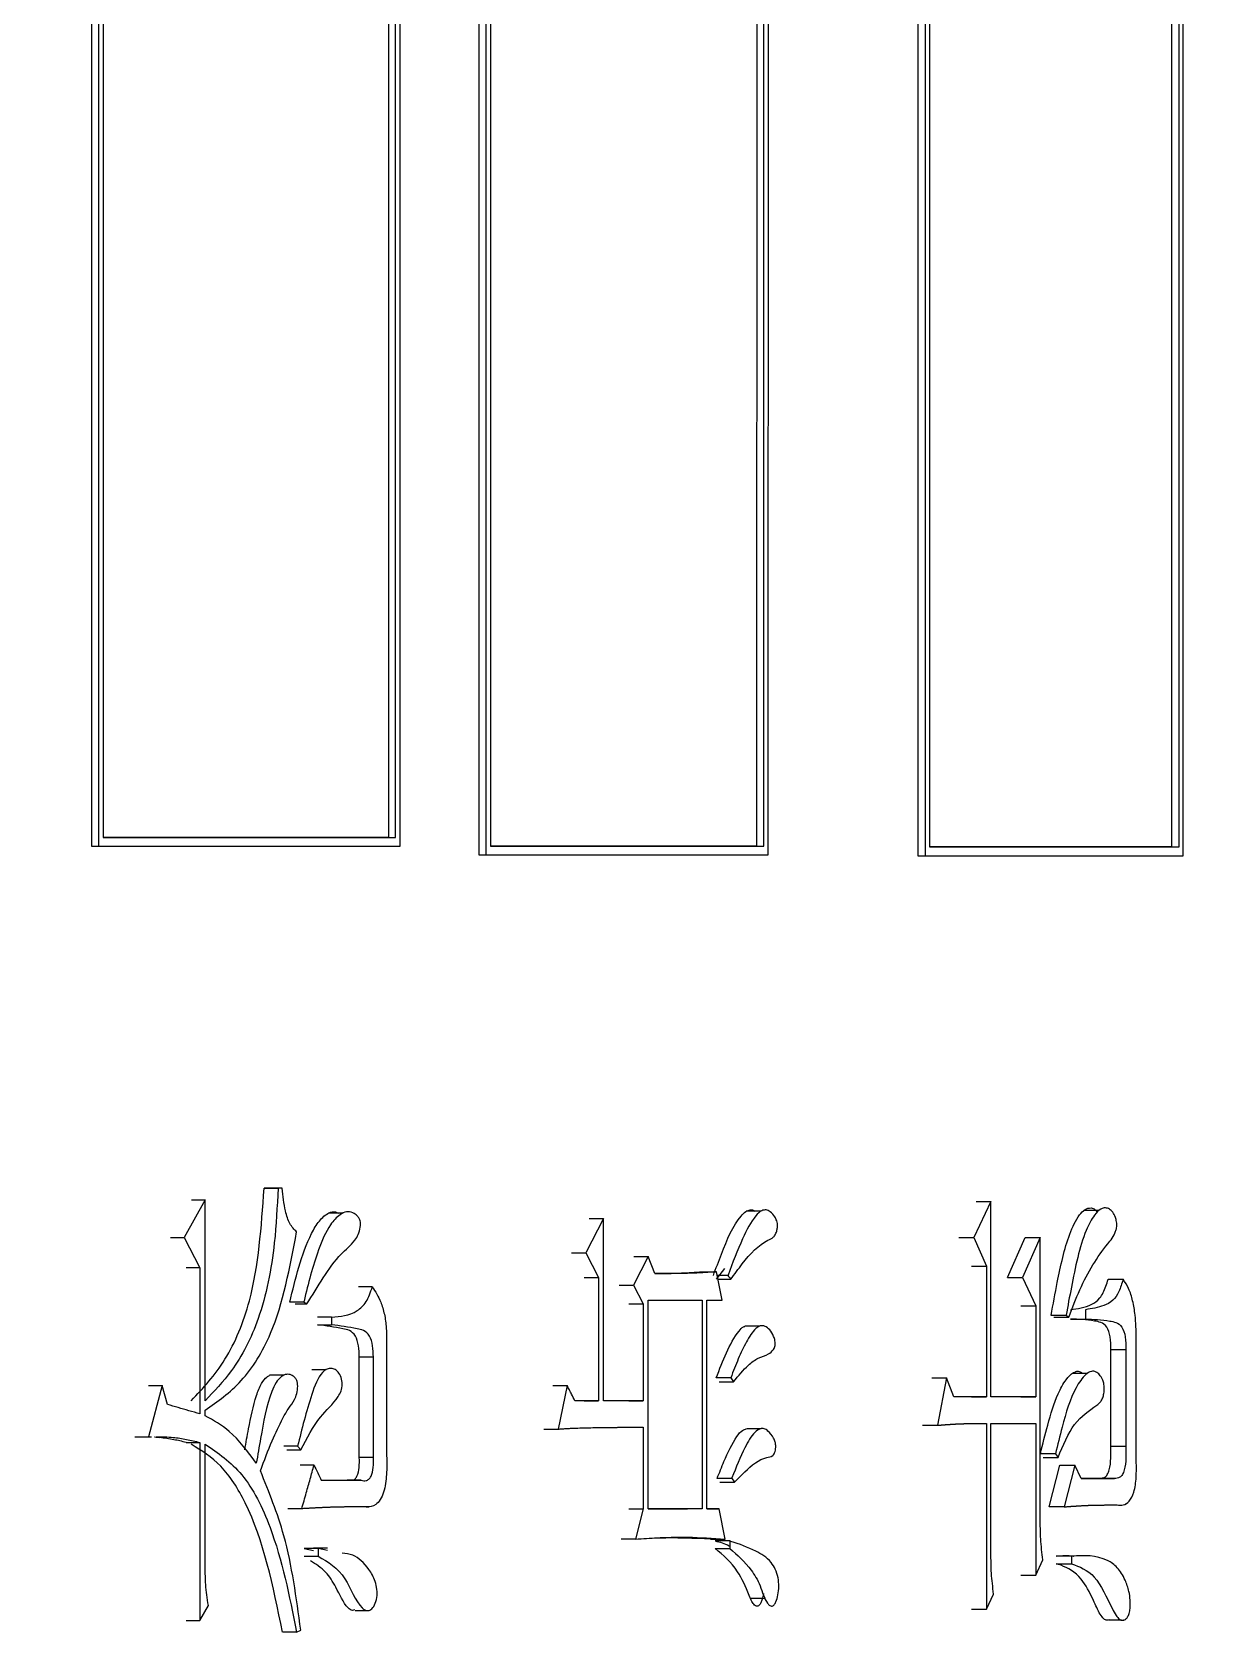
# Model space of a CAD drawing. Header units: millimetres. Extents: x 2251 to 4395, y 932 to 2449.
# Drawn here: x 3162.28 to 3169.08, y 1161.99 to 1171.12 of the extents above; entities that cross this region are included whole.
import ezdxf

# ---------------------------------------------------------------- set-up
doc = ezdxf.new("R2010")
doc.units = ezdxf.units.MM

msp = doc.modelspace()

# ---------------------------------------------------------------- linework, layer by layer
at = {"color": 7, "linetype": 'Continuous', "lineweight": 25}
for p, q in [((3168.8504, 1166.4208), (3168.8505, 1176.5465)), ((3168.7846, 1176.519), (3168.7845, 1166.4708)), ((3168.8278, 1166.4708), (3168.8279, 1176.5371)), ((3167.3364, 1175.9137), (3167.3364, 1166.4208)), ((3167.3787, 1175.9313), (3167.3786, 1166.4208)), ((3167.4028, 1175.9414), (3167.4027, 1166.4708)), ((3166.458, 1166.4755), (3166.4581, 1175.5465)), ((3166.4829, 1166.4255), (3166.483, 1175.5569)), ((3166.4164, 1175.5291), (3166.4163, 1166.4755)), ((3164.8972, 1174.9078), (3164.8972, 1166.4755)), ((3164.8307, 1174.8829), (3164.8306, 1166.4255)), ((3164.8709, 1174.898), (3164.8709, 1166.4255)), ((3164.3149, 1174.6905), (3164.3149, 1166.5255)), ((3164.3552, 1166.5255), (3164.3553, 1174.7056)), ((3164.3819, 1166.4755), (3164.382, 1174.7155)), ((3162.6872, 1174.0833), (3162.6872, 1166.5255)), ((3162.6203, 1174.0583), (3162.6203, 1166.4755)), ((3162.6592, 1174.0728), (3162.6592, 1166.4755)), ((3164.3149, 1166.5255), (3164.3552, 1166.5255)), ((3162.6203, 1166.4755), (3164.342, 1166.4755)), ((3162.6203, 1166.4755), (3162.6592, 1166.4755)), ((3164.342, 1166.4755), (3164.3819, 1166.4755)), ((3164.8306, 1166.4255), (3166.4414, 1166.4255)), ((3164.8306, 1166.4255), (3164.8709, 1166.4255)), ((3166.4163, 1166.4755), (3166.458, 1166.4755)), ((3166.4414, 1166.4255), (3166.4829, 1166.4255)), ((3167.3364, 1166.4208), (3168.8071, 1166.4208)), ((3167.3364, 1166.4208), (3167.3786, 1166.4208)), ((3168.7845, 1166.4708), (3168.8278, 1166.4708)), ((3168.8071, 1166.4208), (3168.8504, 1166.4208)), ((3163.6051, 1164.5233), (3163.6844, 1164.5233)), ((3163.708, 1164.5233), (3163.6286, 1164.5233)), ((3163.708, 1164.5233), (3163.6844, 1164.5233)), ((3163.2689, 1164.4584), (3163.1493, 1164.242)), ((3163.19, 1164.4584), (3163.2689, 1164.4584)), ((3163.2689, 1163.3117), (3163.2689, 1164.4584)), ((3167.7535, 1164.4476), (3167.6556, 1164.2421)), ((3167.7535, 1163.3334), (3167.7535, 1164.4476)), ((3164.0556, 1164.3825), (3163.9753, 1164.3825)), ((3165.5416, 1164.3502), (3165.441, 1164.1555)), ((3165.4597, 1164.3502), (3165.5416, 1164.3502)), ((3165.5416, 1163.3118), (3165.5416, 1164.3502)), ((3166.4407, 1164.3921), (3166.357, 1164.3921)), ((3168.3699, 1164.3966), (3168.2835, 1164.3966)), ((3163.0705, 1164.242), (3163.1493, 1164.242)), ((3163.1493, 1164.242), (3163.239, 1164.069)), ((3167.5707, 1164.2421), (3167.6556, 1164.2421)), ((3167.6556, 1164.2421), (3167.7278, 1164.0798)), ((3167.8476, 1164.0149), (3167.9494, 1164.2421)), ((3168.0349, 1164.2421), (3167.933, 1164.0149)), ((3167.9494, 1164.2421), (3168.0349, 1164.2421)), ((3168.0349, 1162.6195), (3168.0349, 1164.2421)), ((3165.3593, 1164.1555), (3165.441, 1164.1555)), ((3165.441, 1164.1555), (3165.5137, 1164.0149)), ((3165.7969, 1164.1339), (3165.7139, 1163.9716)), ((3165.7147, 1164.1339), (3165.7969, 1164.1339)), ((3165.8356, 1164.0365), (3165.7969, 1164.1339)), ((3163.239, 1164.069), (3163.1602, 1164.069)), ((3163.239, 1164.069), (3163.239, 1163.236)), ((3166.104, 1164.0473), (3166.1868, 1164.0473)), ((3166.2319, 1164.0668), (3166.1853, 1164.0042)), ((3166.2195, 1163.8851), (3166.1868, 1164.0473)), ((3167.6428, 1164.0798), (3167.7278, 1164.0798)), ((3167.7278, 1164.0798), (3167.7278, 1163.3334)), ((3164.2231, 1163.9608), (3164.1431, 1163.9608)), ((3165.4318, 1164.0149), (3165.5137, 1164.0149)), ((3165.5137, 1164.0149), (3165.5137, 1163.3118)), ((3165.6318, 1163.9716), (3165.7139, 1163.9716)), ((3165.7139, 1163.9716), (3165.7693, 1163.8635)), ((3166.2522, 1164.0257), (3166.1912, 1164.0257)), ((3166.1955, 1164.0042), (3166.2684, 1164.0042)), ((3167.8476, 1164.0149), (3167.933, 1164.0149)), ((3167.933, 1164.0149), (3168.0094, 1163.8527)), ((3168.4222, 1164.0041), (3168.5083, 1164.0041)), ((3163.8316, 1163.8743), (3163.7516, 1163.8743)), ((3163.782, 1163.8635), (3163.8492, 1163.8635)), ((3165.6871, 1163.8635), (3165.7693, 1163.8635)), ((3165.7693, 1163.8635), (3165.7693, 1163.3118)), ((3165.7969, 1163.8851), (3166.1049, 1163.8851)), ((3166.1322, 1163.8851), (3166.2195, 1163.8851)), ((3163.99, 1163.7877), (3163.9102, 1163.7877)), ((3163.99, 1163.7877), (3163.99, 1163.7444)), ((3167.924, 1163.8527), (3168.0094, 1163.8527)), ((3168.0094, 1163.8527), (3168.0094, 1163.3334)), ((3168.1115, 1163.7877), (3168.1972, 1163.7877)), ((3168.2071, 1163.777), (3168.2929, 1163.777)), ((3168.2929, 1163.831), (3168.2929, 1163.777)), ((3163.9102, 1163.7444), (3163.99, 1163.7444)), ((3166.433, 1163.7369), (3166.3493, 1163.7369)), ((3164.3044, 1163.6471), (3164.3044, 1162.998)), ((3168.4372, 1163.6039), (3168.5233, 1163.6039)), ((3168.4372, 1163.0522), (3168.4372, 1163.6039)), ((3168.5233, 1163.6039), (3168.5232, 1163.0522)), ((3168.583, 1162.9657), (3168.583, 1163.6688)), ((3164.229, 1163.5605), (3164.1485, 1163.5605)), ((3164.1485, 1162.9872), (3164.1485, 1163.5605)), ((3164.229, 1162.9872), (3164.229, 1163.5605)), ((3163.7165, 1163.4569), (3163.6366, 1163.4569)), ((3163.9583, 1163.4881), (3163.8781, 1163.4881)), ((3166.2016, 1163.42), (3166.2848, 1163.42)), ((3167.4155, 1163.4416), (3167.5002, 1163.4416)), ((3167.5002, 1163.4416), (3167.4481, 1163.1712)), ((3167.5417, 1163.3334), (3167.5002, 1163.4416)), ((3168.3047, 1163.4674), (3168.2184, 1163.4674)), ((3162.9447, 1163.3983), (3163.0232, 1163.3983)), ((3163.0232, 1163.3983), (3162.945, 1163.1062)), ((3163.0533, 1163.2901), (3163.0232, 1163.3983)), ((3165.253, 1163.3983), (3165.3346, 1163.3983)), ((3165.3346, 1163.3983), (3165.284, 1163.1495)), ((3165.5137, 1163.3118), (3165.3794, 1163.3118)), ((3165.4318, 1163.3118), (3165.5137, 1163.3118)), ((3165.7693, 1163.3118), (3165.5416, 1163.3118)), ((3165.6871, 1163.3118), (3165.7693, 1163.3118)), ((3167.7278, 1163.3334), (3167.5417, 1163.3334)), ((3167.6428, 1163.3334), (3167.7278, 1163.3334)), ((3168.0094, 1163.3334), (3167.7535, 1163.3334)), ((3167.924, 1163.3334), (3168.0094, 1163.3334)), ((3163.2689, 1163.2252), (3163.2689, 1163.2577)), ((3165.2025, 1163.1495), (3165.284, 1163.1495)), ((3165.7693, 1163.1603), (3165.7693, 1162.6952)), ((3166.4411, 1163.152), (3166.3574, 1163.152)), ((3167.3635, 1163.1712), (3167.4481, 1163.1712)), ((3167.7278, 1163.182), (3167.7278, 1162.1219)), ((3167.7535, 1163.182), (3168.0094, 1163.182)), ((3167.7535, 1162.4248), (3167.7535, 1163.182)), ((3168.0094, 1163.182), (3168.0094, 1162.3166)), ((3162.8665, 1163.1062), (3162.945, 1163.1062)), ((3162.945, 1163.1062), (3162.9626, 1163.1058)), ((3163.1602, 1163.0738), (3163.239, 1163.0738)), ((3163.239, 1163.0738), (3163.239, 1162.0569)), ((3163.2689, 1162.3598), (3163.2689, 1163.0629)), ((3163.7964, 1163.0521), (3163.7169, 1163.0521)), ((3163.7964, 1163.0521), (3163.814, 1163.0305)), ((3168.4372, 1163.0522), (3168.5232, 1163.0522)), ((3163.8904, 1162.944), (3163.8107, 1162.944)), ((3164.229, 1162.9872), (3164.1485, 1162.9872)), ((3168.0509, 1162.9872), (3168.1364, 1162.9872)), ((3168.0862, 1162.706), (3168.1467, 1162.944)), ((3168.1212, 1163.0089), (3168.1364, 1162.9872)), ((3168.1467, 1162.944), (3168.2324, 1162.944)), ((3168.2324, 1162.944), (3168.1718, 1162.706)), ((3168.2677, 1162.8683), (3168.2324, 1162.944)), ((3163.9314, 1162.8574), (3164.1592, 1162.8574)), ((3163.9314, 1162.8574), (3164.0788, 1162.8574)), ((3164.1592, 1162.8574), (3164.0792, 1162.8574)), ((3166.2739, 1162.8683), (3166.191, 1162.8683)), ((3168.4584, 1162.8683), (3168.2677, 1162.8683)), ((3168.2677, 1162.8683), (3168.3724, 1162.8683)), ((3168.3724, 1162.8683), (3168.4584, 1162.8683)), ((3166.207, 1162.8466), (3166.2902, 1162.8466)), ((3163.8199, 1162.6952), (3163.7404, 1162.6952)), ((3164.1885, 1162.706), (3164.2053, 1162.706)), ((3165.6871, 1162.6952), (3165.7693, 1162.6952)), ((3165.7693, 1162.6952), (3165.725, 1162.5221)), ((3166.1049, 1162.6952), (3165.7969, 1162.6952)), ((3165.7969, 1162.6952), (3166.0219, 1162.6952)), ((3166.1049, 1162.6952), (3166.0222, 1162.6952)), ((3166.2031, 1162.6952), (3166.1322, 1162.6952)), ((3166.1322, 1162.6952), (3166.2031, 1162.6952)), ((3166.2358, 1162.5221), (3166.2031, 1162.6952)), ((3168.1718, 1162.706), (3168.0862, 1162.706)), ((3168.5188, 1162.7238), (3168.5247, 1162.7238)), ((3165.725, 1162.5221), (3165.6428, 1162.5221)), ((3166.1527, 1162.5221), (3166.0841, 1162.5252)), ((3166.1529, 1162.5221), (3166.2358, 1162.5221)), ((3166.263, 1162.5113), (3166.1801, 1162.5113)), ((3166.263, 1162.5113), (3166.263, 1162.4681)), ((3163.8337, 1162.468), (3163.8862, 1162.4577)), ((3163.9138, 1162.468), (3163.8342, 1162.468)), ((3163.8342, 1162.4246), (3163.9138, 1162.4246)), ((3163.9673, 1162.4695), (3163.8876, 1162.4695)), ((3163.9664, 1162.4577), (3163.9138, 1162.468)), ((3163.9138, 1162.468), (3163.9138, 1162.4246)), ((3166.1799, 1162.4682), (3166.263, 1162.4682)), ((3168.0094, 1162.3166), (3168.0501, 1162.4031)), ((3168.2123, 1162.4248), (3168.1266, 1162.4248)), ((3168.2123, 1162.4248), (3168.2123, 1162.3814)), ((3168.1266, 1162.3814), (3168.2123, 1162.3814)), ((3163.239, 1162.0569), (3163.2868, 1162.1435)), ((3166.3802, 1162.1842), (3166.4639, 1162.1843)), ((3167.7278, 1162.1219), (3167.7689, 1162.2084)), ((3163.1602, 1162.0569), (3163.239, 1162.0569)), ((3164.1239, 1162.1153), (3164.1889, 1162.1153)), ((3164.1901, 1162.1153), (3164.2039, 1162.1153)), ((3168.4286, 1162.0611), (3168.4977, 1162.0611)), ((3168.5106, 1162.0611), (3168.5152, 1162.0611)), ((3163.7905, 1161.992), (3163.711, 1161.992)), ((3163.7905, 1161.992), (3163.814, 1162.0028))]:
    msp.add_line(p, q, dxfattribs=at)
at = {"color": 7, "linetype": 'Continuous', "lineweight": 25, "flags": 128}
for points in [[(3167.6685, 1164.4476), (3167.6899, 1164.4476), (3167.7217, 1164.4476), (3167.7535, 1164.4476)], [(3166.2522, 1164.0257), (3166.2563, 1164.0202), (3166.2624, 1164.0122), (3166.2685, 1164.0041)], [(3165.7969, 1162.6952), (3165.7969, 1163.2901), (3165.7969, 1163.8851)], [(3166.1049, 1163.8851), (3166.1049, 1163.2901), (3166.1049, 1162.6952)], [(3166.1322, 1162.6952), (3166.1322, 1163.2901), (3166.1322, 1163.8851)], [(3168.182, 1163.7986), (3168.1546, 1163.7986), (3168.1255, 1163.7986), (3168.0963, 1163.7986)], [(3168.182, 1163.7986), (3168.1895, 1163.7932), (3168.1971, 1163.7877)], [(3166.2685, 1163.4416), (3166.2382, 1163.4416), (3166.2117, 1163.4416), (3166.1856, 1163.4416)], [(3166.2685, 1163.4416), (3166.2766, 1163.4308), (3166.2848, 1163.42)], [(3163.7345, 1163.0305), (3163.7632, 1163.0305), (3163.7886, 1163.0305), (3163.814, 1163.0305)], [(3168.1212, 1163.0089), (3168.089, 1163.0089), (3168.0623, 1163.0089), (3168.0356, 1163.0089)], [(3166.2739, 1162.8683), (3166.2821, 1162.8574), (3166.2902, 1162.8466)], [(3167.924, 1162.3166), (3167.9454, 1162.3166), (3167.9667, 1162.3166), (3167.9881, 1162.3166), (3168.0094, 1162.3166)], [(3167.6428, 1162.1219), (3167.664, 1162.1219), (3167.6853, 1162.1219), (3167.7065, 1162.1219), (3167.7278, 1162.1219)]]:
    msp.add_lwpolyline(points, dxfattribs=at)
at = {"color": 7, "linetype": 'Continuous', "lineweight": 25}
for points, knots in [([(3102.1538, 1163.0969), (3104.7142, 1163.1218), (3108.2946, 1163.1566), (3113.5638, 1163.4353), (3118.0283, 1163.7706), (3123.3443, 1164.3363), (3128.9133, 1165.1096), (3134.7268, 1166.1196), (3140.698, 1167.3757), (3146.774, 1168.8863), (3152.912, 1170.657), (3159.0772, 1172.6912), (3165.2407, 1174.9907), (3171.3776, 1177.5559), (3177.4657, 1180.3863), (3183.4852, 1183.4801), (3189.418, 1186.8347), (3195.2471, 1190.4469), (3200.9569, 1194.3124), (3206.5324, 1198.4266), (3211.9597, 1202.7838), (3217.2254, 1207.378), (3222.3167, 1212.2025), (3227.2216, 1217.2502), (3231.9284, 1222.5131), (3236.4262, 1227.9831), (3240.7045, 1233.6513), (3244.7532, 1239.5086), (3248.5628, 1245.5452), (3252.1245, 1251.751), (3255.4297, 1258.1157), (3258.4706, 1264.6282), (3261.2396, 1271.2775), (3263.7301, 1278.0518), (3265.9355, 1284.9395), (3267.8501, 1291.9283), (3269.4687, 1299.0059), (3270.7865, 1306.1596), (3271.7994, 1313.3766), (3272.5038, 1320.6438), (3272.8967, 1327.948), (3272.9756, 1335.2758), (3272.7386, 1342.6139), (3272.1844, 1349.9486), (3271.3123, 1357.2663), (3270.1219, 1364.5533), (3268.6138, 1371.7959), (3266.7888, 1378.9805), (3264.6484, 1386.0933), (3262.1945, 1393.1208), (3259.4297, 1400.0495), (3256.357, 1406.8658), (3252.9798, 1413.5564), (3249.3022, 1420.1083), (3245.3286, 1426.5083), (3241.0636, 1432.7436), (3236.5124, 1438.8017), (3231.6805, 1444.67), (3226.5734, 1450.3364), (3221.1968, 1455.789), (3215.75, 1460.8366), (3210.2767, 1465.4888), (3204.8184, 1469.7583), (3199.1935, 1473.8006), (3193.4121, 1477.609), (3187.4846, 1481.1772), (3181.4222, 1484.4992), (3175.2364, 1487.5694), (3168.9397, 1490.3829), (3162.546, 1492.9349), (3156.0709, 1495.221), (3149.5332, 1497.2372), (3142.9583, 1498.9797), (3136.3854, 1500.4446), (3129.8916, 1501.6261), (3123.6021, 1502.5232), (3118.0784, 1503.1066), (3113.1956, 1503.4742), (3108.3715, 1503.714), (3102.3971, 1503.8311), (3096.8803, 1503.7207), (3091.6111, 1503.449), (3087.1467, 1503.1116), (3081.8306, 1502.5466), (3076.2616, 1501.7731), (3070.4481, 1500.7631), (3064.4769, 1499.507), (3058.4009, 1497.9964), (3052.2629, 1496.2257), (3046.0977, 1494.1915), (3039.9342, 1491.892), (3033.7973, 1489.3268), (3027.7092, 1486.4964), (3021.6897, 1483.4027), (3015.7569, 1480.048), (3009.9278, 1476.4358), (3004.218, 1472.5703), (2998.6425, 1468.4562), (2993.2152, 1464.099), (2987.9495, 1459.5047), (2982.8582, 1454.6802), (2977.9533, 1449.6326), (2973.2465, 1444.3696), (2968.7487, 1438.8996), (2964.4704, 1433.2314), (2960.4217, 1427.3742), (2956.6121, 1421.3375), (2953.0503, 1415.1317), (2949.7456, 1408.7669), (2946.7029, 1402.255), (2943.9409, 1395.6035), (2941.6038, 1389.3214), (2940.3253, 1385.2163), (2939.7621, 1383.4079)], [0, 0, 0, 0, 0.010207, 0.014274, 0.021037, 0.028056, 0.035587, 0.043451, 0.051578, 0.059911, 0.06841, 0.077044, 0.085791, 0.094634, 0.103558, 0.112554, 0.121612, 0.130726, 0.13989, 0.149098, 0.158347, 0.167633, 0.176954, 0.186306, 0.195688, 0.205098, 0.214535, 0.223996, 0.233481, 0.242989, 0.252518, 0.262068, 0.271639, 0.281229, 0.290838, 0.300466, 0.310113, 0.319778, 0.329461, 0.339162, 0.348881, 0.358618, 0.368373, 0.378146, 0.387938, 0.397748, 0.407578, 0.417427, 0.427296, 0.437185, 0.447097, 0.457031, 0.466988, 0.47697, 0.486979, 0.497016, 0.507082, 0.517181, 0.527315, 0.537488, 0.547704, 0.556915, 0.566123, 0.575327, 0.584526, 0.593719, 0.602905, 0.612082, 0.621247, 0.630396, 0.639524, 0.64862, 0.657668, 0.666638, 0.675463, 0.683979, 0.691963, 0.697606, 0.703501, 0.71122, 0.721427, 0.725494, 0.732257, 0.739276, 0.746807, 0.754671, 0.762798, 0.771131, 0.77963, 0.788264, 0.797011, 0.805853, 0.814778, 0.823774, 0.832832, 0.841946, 0.85111, 0.860318, 0.869567, 0.878853, 0.888174, 0.897526, 0.906908, 0.916318, 0.925755, 0.935216, 0.944701, 0.954208, 0.963738, 0.973288, 0.982858, 0.992449, 1, 1, 1, 1]), ([(3162.6872, 1166.5255), (3162.8628, 1166.5255), (3163.2141, 1166.5255), (3163.7711, 1166.5255), (3164.1477, 1166.5255), (3164.3552, 1166.5255)], [0, 0, 0, 0, 0.309921, 0.619841, 1, 1, 1, 1]), ([(3164.3149, 1166.5255), (3164.1787, 1166.5255), (3163.9063, 1166.5255), (3163.3671, 1166.5255), (3162.9565, 1166.5255), (3162.6872, 1166.5255)], [0, 0, 0, 0, 0.256004, 0.512008, 1, 1, 1, 1]), ([(3162.6592, 1166.4755), (3162.835, 1166.4755), (3163.1865, 1166.4755), (3163.7622, 1166.4755), (3164.1566, 1166.4755), (3164.3819, 1166.4755)], [0, 0, 0, 0, 0.300081, 0.600162, 1, 1, 1, 1]), ([(3164.8709, 1166.4255), (3165.0357, 1166.4255), (3165.3653, 1166.4255), (3165.9042, 1166.4255), (3166.2725, 1166.4255), (3166.4829, 1166.4255)], [0, 0, 0, 0, 0.300081, 0.600162, 1, 1, 1, 1]), ([(3164.8972, 1166.4755), (3165.0618, 1166.4755), (3165.3912, 1166.4755), (3165.9125, 1166.4755), (3166.2643, 1166.4755), (3166.458, 1166.4755)], [0, 0, 0, 0, 0.309921, 0.619841, 1, 1, 1, 1]), ([(3166.4163, 1166.4755), (3166.2891, 1166.4755), (3166.0348, 1166.4755), (3165.5319, 1166.4755), (3165.1483, 1166.4755), (3164.8972, 1166.4755)], [0, 0, 0, 0, 0.256655, 0.51331, 1, 1, 1, 1]), ([(3167.3786, 1166.4208), (3167.5295, 1166.4208), (3167.8314, 1166.4208), (3168.3236, 1166.4208), (3168.6589, 1166.4208), (3168.8504, 1166.4208)], [0, 0, 0, 0, 0.300081, 0.600162, 1, 1, 1, 1]), ([(3167.4027, 1166.4708), (3167.5535, 1166.4708), (3167.855, 1166.4708), (3168.3311, 1166.4708), (3168.6513, 1166.4708), (3168.8278, 1166.4708)], [0, 0, 0, 0, 0.309921, 0.619841, 1, 1, 1, 1]), ([(3168.7845, 1166.4708), (3168.6687, 1166.4708), (3168.4372, 1166.4708), (3167.9802, 1166.4708), (3167.6308, 1166.4708), (3167.4027, 1166.4708)], [0, 0, 0, 0, 0.257589, 0.515179, 1, 1, 1, 1]), ([(3163.1896, 1163.3117), (3163.2572, 1163.3838), (3163.3941, 1163.53), (3163.5651, 1163.9455), (3163.5895, 1164.3026), (3163.6046, 1164.5233)], [0, 0, 0, 0, 0.27091, 0.549398, 1, 1, 1, 1]), ([(3163.6844, 1164.5233), (3163.6795, 1164.4191), (3163.6672, 1164.1628), (3163.5926, 1163.7867), (3163.4389, 1163.4887), (3163.3204, 1163.3654), (3163.2689, 1163.3117)], [0, 0, 0, 0, 0.214752, 0.527903, 0.794745, 1, 1, 1, 1]), ([(3163.6282, 1164.5233), (3163.6238, 1164.5233), (3163.6159, 1164.5233), (3163.6081, 1164.5233), (3163.6046, 1164.5233)], [0, 0, 0, 0, 0.56, 1, 1, 1, 1]), ([(3163.7905, 1164.2745), (3163.7767, 1164.2887), (3163.7486, 1164.3176), (3163.7209, 1164.4089), (3163.7129, 1164.4797), (3163.708, 1164.5233)], [0, 0, 0, 0, 0.268422, 0.549119, 1, 1, 1, 1]), ([(3168.0963, 1163.7986), (3168.1081, 1163.8612), (3168.1379, 1164.0199), (3168.1828, 1164.2256), (3168.2452, 1164.3594), (3168.2898, 1164.4053), (3168.3212, 1164.4142), (3168.3457, 1164.4071), (3168.3558, 1164.3931), (3168.3591, 1164.3884)], [0, 0, 0, 0, 0.230113, 0.582915, 0.761626, 0.839199, 0.91746, 0.972398, 1, 1, 1, 1]), ([(3168.1971, 1163.7877), (3168.2179, 1163.8413), (3168.2806, 1164.0034), (3168.3754, 1164.1567), (3168.4574, 1164.251), (3168.4707, 1164.2959), (3168.4722, 1164.315), (3168.4702, 1164.3362), (3168.463, 1164.3622), (3168.4491, 1164.3885), (3168.4293, 1164.4074), (3168.4058, 1164.4137), (3168.3761, 1164.4053), (3168.3362, 1164.3657), (3168.2664, 1164.2287), (3168.2236, 1164.0188), (3168.1919, 1163.8524), (3168.182, 1163.7988), (3168.182, 1163.7986)], [0, 0, 0, 0, 0.116248, 0.351545, 0.417546, 0.429975, 0.440278, 0.450547, 0.466965, 0.490882, 0.515264, 0.540739, 0.570383, 0.616277, 0.689853, 0.900941, 0.999644, 1, 1, 1, 1]), ([(3163.7516, 1163.8743), (3163.7679, 1163.9411), (3163.8013, 1164.0784), (3163.857, 1164.2373), (3163.9185, 1164.3409), (3163.9662, 1164.3827), (3164.0051, 1164.3933), (3164.022, 1164.385), (3164.0271, 1164.3825)], [0, 0, 0, 0, 0.29332, 0.6021435, 0.7409074, 0.8806455, 0.9637128, 1, 1, 1, 1]), ([(3163.8492, 1163.8635), (3163.8802, 1163.9136), (3163.9423, 1164.014), (3164.0306, 1164.1452), (3164.1078, 1164.2014), (3164.1436, 1164.2587), (3164.1536, 1164.2931), (3164.1555, 1164.3203), (3164.1535, 1164.3374), (3164.1473, 1164.3536), (3164.1337, 1164.3712), (3164.1088, 1164.3869), (3164.0745, 1164.3928), (3164.0293, 1164.3704), (3163.9696, 1164.3041), (3163.8962, 1164.1359), (3163.8564, 1163.978), (3163.8321, 1163.8763), (3163.8316, 1163.8743)], [0, 0, 0, 0, 0.14, 0.280266, 0.380171, 0.409931, 0.439811, 0.452036, 0.462473, 0.472931, 0.488626, 0.51752, 0.558625, 0.598671, 0.668428, 0.787489, 0.99583, 1, 1, 1, 1]), ([(3166.169, 1164.0257), (3166.1842, 1164.0665), (3166.2298, 1164.1894), (3166.2876, 1164.3265), (3166.3527, 1164.3921), (3166.3796, 1164.4025), (3166.3981, 1164.4002), (3166.4057, 1164.3922), (3166.4058, 1164.3921)], [0, 0, 0, 0, 0.248256, 0.747976, 0.841052, 0.91959, 0.998812, 1, 1, 1, 1]), ([(3166.2685, 1164.0042), (3166.2902, 1164.0339), (3166.3556, 1164.1236), (3166.4372, 1164.2121), (3166.5078, 1164.2375), (3166.5248, 1164.2611), (3166.5325, 1164.2821), (3166.5357, 1164.3033), (3166.5351, 1164.3221), (3166.5301, 1164.3418), (3166.5171, 1164.367), (3166.4965, 1164.3892), (3166.4706, 1164.403), (3166.4413, 1164.3964), (3166.3911, 1164.3497), (3166.3262, 1164.2204), (3166.2786, 1164.0988), (3166.2524, 1164.0265), (3166.2522, 1164.0257)], [0, 0, 0, 0, 0.113222, 0.341327, 0.387566, 0.408095, 0.428648, 0.444625, 0.457844, 0.471063, 0.493511, 0.536211, 0.570053, 0.604097, 0.65629, 0.801568, 0.997978, 1, 1, 1, 1]), ([(3163.2689, 1163.2577), (3163.3397, 1163.3069), (3163.4833, 1163.4067), (3163.6907, 1163.7425), (3163.7523, 1164.0711), (3163.7905, 1164.2745)], [0, 0, 0, 0, 0.270771, 0.548729, 1, 1, 1, 1]), ([(3165.8355, 1164.0368), (3165.8466, 1164.0368), (3165.8971, 1164.0369), (3165.9866, 1164.0398), (3166.0647, 1164.0448), (3166.1038, 1164.0473)], [0, 0, 0, 0, 0.123403, 0.561636, 1, 1, 1, 1]), ([(3166.1868, 1164.0473), (3166.1773, 1164.0467), (3166.1629, 1164.0457), (3166.1474, 1164.0446), (3166.139, 1164.0441), (3166.1343, 1164.0437), (3166.1283, 1164.0434), (3166.1235, 1164.0431), (3166.1175, 1164.0427), (3166.1127, 1164.0424), (3166.1068, 1164.042), (3166.102, 1164.0417), (3166.096, 1164.0414), (3166.0912, 1164.0411), (3166.0852, 1164.0408), (3166.0792, 1164.0405), (3166.0732, 1164.0402), (3166.0672, 1164.0399), (3166.0612, 1164.0396), (3166.0541, 1164.0393), (3166.0469, 1164.039), (3166.0409, 1164.0388), (3166.0349, 1164.0386), (3166.0265, 1164.0383), (3166.0169, 1164.038), (3166.0084, 1164.0378), (3166.0024, 1164.0377), (3165.9976, 1164.0376), (3165.9916, 1164.0374), (3165.9868, 1164.0373), (3165.9808, 1164.0372), (3165.976, 1164.0372), (3165.97, 1164.0371), (3165.964, 1164.037), (3165.958, 1164.0369), (3165.9519, 1164.0368), (3165.9471, 1164.0368), (3165.9411, 1164.0367), (3165.9363, 1164.0367), (3165.9303, 1164.0367), (3165.9255, 1164.0366), (3165.9194, 1164.0366), (3165.9146, 1164.0366), (3165.9086, 1164.0365), (3165.9038, 1164.0365), (3165.8977, 1164.0365), (3165.8929, 1164.0365), (3165.8869, 1164.0365), (3165.8821, 1164.0365), (3165.876, 1164.0365), (3165.8712, 1164.0365), (3165.8652, 1164.0365), (3165.8603, 1164.0365), (3165.8543, 1164.0365), (3165.8495, 1164.0365), (3165.8428, 1164.0365), (3165.8386, 1164.0365), (3165.8356, 1164.0365)], [0, 0, 0, 0, 0.082056, 0.123084, 0.133341, 0.153855, 0.164112, 0.184626, 0.194883, 0.215397, 0.225654, 0.246168, 0.256425, 0.276939, 0.287196, 0.30771, 0.328224, 0.338481, 0.358995, 0.379509, 0.400023, 0.420537, 0.430794, 0.451308, 0.492336, 0.51285, 0.523107, 0.543621, 0.553878, 0.574392, 0.584649, 0.605163, 0.61542, 0.635934, 0.656448, 0.666705, 0.687219, 0.697476, 0.71799, 0.728247, 0.748761, 0.759018, 0.779532, 0.789789, 0.810303, 0.82056, 0.841074, 0.851331, 0.871845, 0.882102, 0.902616, 0.912873, 0.933387, 0.943644, 0.964158, 0.974415, 1, 1, 1, 1]), ([(3163.99, 1163.7877), (3164.04, 1163.7917), (3164.1099, 1163.7972), (3164.1918, 1163.8712), (3164.2125, 1163.9305), (3164.2231, 1163.9608)], [0, 0, 0, 0, 0.550462, 0.77054, 1, 1, 1, 1]), ([(3164.2231, 1163.9608), (3164.2403, 1163.9337), (3164.2687, 1163.8885), (3164.293, 1163.8049), (3164.3045, 1163.7273), (3164.3044, 1163.6739), (3164.3044, 1163.6471)], [0, 0, 0, 0, 0.330967, 0.5510788, 0.7748601, 1, 1, 1, 1]), ([(3168.2071, 1163.831), (3168.2482, 1163.8363), (3168.3056, 1163.8437), (3168.377, 1163.8909), (3168.4059, 1163.9506), (3168.4183, 1163.9912), (3168.4222, 1164.0041)], [0, 0, 0, 0, 0.501394, 0.702631, 0.905702, 1, 1, 1, 1]), ([(3168.5083, 1164.0041), (3168.5006, 1163.9799), (3168.4855, 1163.9321), (3168.4475, 1163.8757), (3168.3985, 1163.854), (3168.3461, 1163.8386), (3168.3106, 1163.8336), (3168.2929, 1163.831)], [0, 0, 0, 0, 0.1777081, 0.35, 0.5672223, 0.7837017, 1, 1, 1, 1]), ([(3168.583, 1163.6688), (3168.5819, 1163.7132), (3168.5802, 1163.786), (3168.5638, 1163.8816), (3168.5414, 1163.9537), (3168.5192, 1163.9875), (3168.5083, 1164.0041)], [0, 0, 0, 0, 0.347259, 0.569852, 0.787887, 1, 1, 1, 1]), ([(3163.8316, 1163.8743), (3163.8331, 1163.8733), (3163.8368, 1163.8711), (3163.8427, 1163.8675), (3163.847, 1163.8648), (3163.8492, 1163.8635)], [0, 0, 0, 0, 0.255027, 0.627514, 1, 1, 1, 1]), ([(3168.4372, 1163.6039), (3168.4374, 1163.6281), (3168.4379, 1163.6755), (3168.4165, 1163.7397), (3168.3807, 1163.759), (3168.3118, 1163.7741), (3168.2534, 1163.7757), (3168.2071, 1163.777)], [0, 0, 0, 0, 0.130352, 0.254709, 0.382976, 0.510106, 1, 1, 1, 1]), ([(3168.2929, 1163.777), (3168.3393, 1163.7757), (3168.3977, 1163.7741), (3168.4667, 1163.759), (3168.5025, 1163.7397), (3168.524, 1163.6755), (3168.5235, 1163.6281), (3168.5233, 1163.6039)], [0, 0, 0, 0, 0.490042, 0.617207, 0.745492, 0.869777, 1, 1, 1, 1]), ([(3164.1485, 1163.5605), (3164.1478, 1163.5823), (3164.1465, 1163.6251), (3164.1287, 1163.6864), (3164.0926, 1163.7146), (3164.0196, 1163.7306), (3163.9584, 1163.7383), (3163.9098, 1163.7444)], [0, 0, 0, 0, 0.130153, 0.256408, 0.38449, 0.511557, 1, 1, 1, 1]), ([(3164.229, 1163.5605), (3164.2283, 1163.5823), (3164.227, 1163.6251), (3164.2092, 1163.6864), (3164.173, 1163.7146), (3164.0999, 1163.7306), (3164.0386, 1163.7383), (3163.99, 1163.7444)], [0, 0, 0, 0, 0.13003, 0.256202, 0.384291, 0.511395, 1, 1, 1, 1]), ([(3166.1853, 1163.4416), (3166.2041, 1163.4906), (3166.2418, 1163.5889), (3166.295, 1163.6855), (3166.3343, 1163.7316), (3166.3465, 1163.7346), (3166.3492, 1163.7352)], [0, 0, 0, 0, 0.419977, 0.842492, 0.96479, 1, 1, 1, 1]), ([(3166.2848, 1163.42), (3166.3121, 1163.4535), (3166.3562, 1163.5076), (3166.4249, 1163.5583), (3166.4749, 1163.5711), (3166.507, 1163.5939), (3166.5185, 1163.6136), (3166.5223, 1163.6259), (3166.5232, 1163.6394), (3166.5205, 1163.658), (3166.5108, 1163.6863), (3166.4921, 1163.7181), (3166.4646, 1163.7384), (3166.4363, 1163.742), (3166.3979, 1163.7141), (3166.3561, 1163.6479), (3166.3101, 1163.5504), (3166.2825, 1163.4789), (3166.2686, 1163.4419), (3166.2685, 1163.4416)], [0, 0, 0, 0, 0.157954, 0.255242, 0.35249, 0.401724, 0.417192, 0.427834, 0.438557, 0.45242, 0.478029, 0.52635, 0.573066, 0.619079, 0.658607, 0.768684, 0.881292, 0.999134, 1, 1, 1, 1]), ([(3163.814, 1163.0305), (3163.8492, 1163.0981), (3163.9116, 1163.2179), (3164.0051, 1163.296), (3164.0454, 1163.3649), (3164.0545, 1163.4059), (3164.0453, 1163.4467), (3164.0283, 1163.4769), (3164.006, 1163.4941), (3163.9825, 1163.4969), (3163.9593, 1163.4908), (3163.915, 1163.4563), (3163.8571, 1163.2985), (3163.8206, 1163.1505), (3163.7964, 1163.0521)], [0, 0, 0, 0, 0.207965, 0.368358, 0.401514, 0.432917, 0.464664, 0.497814, 0.528601, 0.558738, 0.58913, 0.619745, 0.747266, 1, 1, 1, 1]), ([(3163.4946, 1163.0319), (3163.5016, 1163.0715), (3163.5203, 1163.1766), (3163.5473, 1163.3078), (3163.5856, 1163.4071), (3163.6138, 1163.4446), (3163.6313, 1163.4526), (3163.6365, 1163.455)], [0, 0, 0, 0, 0.246919, 0.654828, 0.820581, 0.946757, 1, 1, 1, 1]), ([(3163.5839, 1162.9115), (3163.6056, 1162.9695), (3163.6446, 1163.0738), (3163.7005, 1163.1918), (3163.7437, 1163.2691), (3163.7756, 1163.3079), (3163.7925, 1163.3522), (3163.7976, 1163.3864), (3163.7958, 1163.4134), (3163.7899, 1163.4316), (3163.778, 1163.448), (3163.7585, 1163.4608), (3163.7323, 1163.465), (3163.7012, 1163.4505), (3163.6714, 1163.4167), (3163.621, 1163.3044), (3163.5931, 1163.1405), (3163.5686, 1163.0019), (3163.5602, 1162.9547)], [0, 0, 0, 0, 0.1508023, 0.2709956, 0.3310658, 0.3838686, 0.4145429, 0.4453603, 0.4595077, 0.473787, 0.4897829, 0.5152396, 0.5501128, 0.5845227, 0.6315599, 0.6798073, 0.8910095, 1, 1, 1, 1]), ([(3168.0356, 1163.0089), (3168.0491, 1163.0638), (3168.0782, 1163.1827), (3168.1239, 1163.3314), (3168.1773, 1163.4297), (3168.2175, 1163.4707), (3168.2509, 1163.4836), (3168.2678, 1163.4743), (3168.2762, 1163.4695)], [0, 0, 0, 0, 0.257863, 0.558231, 0.726196, 0.856576, 0.928062, 1, 1, 1, 1]), ([(3168.1364, 1162.9872), (3168.1655, 1163.0569), (3168.2243, 1163.1978), (3168.322, 1163.2591), (3168.3778, 1163.3012), (3168.392, 1163.326), (3168.3987, 1163.3527), (3168.4009, 1163.3824), (3168.398, 1163.4111), (3168.3885, 1163.4383), (3168.3735, 1163.4608), (3168.3521, 1163.4786), (3168.3244, 1163.4819), (3168.2836, 1163.4544), (3168.217, 1163.3619), (3168.1663, 1163.1921), (3168.1337, 1163.0597), (3168.1212, 1163.0089)], [0, 0, 0, 0, 0.175531, 0.354652, 0.388166, 0.407747, 0.427401, 0.446675, 0.466945, 0.484382, 0.511375, 0.539761, 0.574487, 0.616877, 0.705288, 0.887114, 1, 1, 1, 1]), ([(3165.3794, 1163.3118), (3165.373, 1163.3241), (3165.3624, 1163.3447), (3165.3474, 1163.3736), (3165.3389, 1163.3901), (3165.3346, 1163.3983)], [0, 0, 0, 0, 0.428366, 0.714182, 1, 1, 1, 1]), ([(3163.239, 1163.236), (3163.2177, 1163.2422), (3163.1762, 1163.2543), (3163.1143, 1163.2724), (3163.0736, 1163.2842), (3163.0533, 1163.2901)], [0, 0, 0, 0, 0.344184, 0.672092, 1, 1, 1, 1]), ([(3163.5602, 1162.9547), (3163.5109, 1163.0215), (3163.4234, 1163.1399), (3163.3158, 1163.1993), (3163.2689, 1163.2252)], [0, 0, 0, 0, 0.563817, 1, 1, 1, 1]), ([(3165.284, 1163.1495), (3165.2876, 1163.1498), (3165.2947, 1163.1503), (3165.3036, 1163.151), (3165.3125, 1163.1517), (3165.3197, 1163.1522), (3165.3286, 1163.1528), (3165.3357, 1163.1532), (3165.3428, 1163.1536), (3165.3499, 1163.154), (3165.357, 1163.1543), (3165.3695, 1163.1548), (3165.4069, 1163.156), (3165.4566, 1163.1575), (3165.5133, 1163.1587), (3165.5487, 1163.1589), (3165.5734, 1163.1593), (3165.5858, 1163.1594), (3165.5929, 1163.1594), (3165.5999, 1163.1595), (3165.607, 1163.1596), (3165.6158, 1163.1596), (3165.6229, 1163.1597), (3165.6317, 1163.1598), (3165.6388, 1163.1598), (3165.6458, 1163.1599), (3165.6529, 1163.1599), (3165.6599, 1163.1599), (3165.6687, 1163.16), (3165.6758, 1163.16), (3165.6846, 1163.1601), (3165.6916, 1163.1601), (3165.6987, 1163.1601), (3165.7057, 1163.1601), (3165.7128, 1163.1602), (3165.7198, 1163.1602), (3165.7251, 1163.1602), (3165.7295, 1163.1602), (3165.7339, 1163.1602), (3165.7374, 1163.1602), (3165.7418, 1163.1603), (3165.7453, 1163.1603), (3165.7497, 1163.1603), (3165.7532, 1163.1603), (3165.7567, 1163.1603), (3165.7618, 1163.1603), (3165.766, 1163.1603), (3165.7693, 1163.1603)], [0, 0, 0, 0, 0.021887, 0.043773, 0.054717, 0.076603, 0.087547, 0.109433, 0.120377, 0.13132, 0.153207, 0.16415, 0.207923, 0.383017, 0.470564, 0.558111, 0.601884, 0.623771, 0.634714, 0.645657, 0.667544, 0.678487, 0.700374, 0.711317, 0.733204, 0.744147, 0.755091, 0.776977, 0.787921, 0.809807, 0.820751, 0.842637, 0.853581, 0.864524, 0.886411, 0.897354, 0.908297, 0.919241, 0.924712, 0.935656, 0.941127, 0.952071, 0.957542, 0.968486, 0.973957, 0.979429, 1, 1, 1, 1]), ([(3166.1908, 1162.8683), (3166.2036, 1162.9008), (3166.2373, 1162.9866), (3166.2836, 1163.0831), (3166.3304, 1163.1427), (3166.3501, 1163.1487), (3166.3573, 1163.1509)], [0, 0, 0, 0, 0.283457, 0.74635, 0.905734, 1, 1, 1, 1]), ([(3166.2902, 1162.8467), (3166.3094, 1162.8664), (3166.3672, 1162.9259), (3166.4399, 1162.9863), (3166.5006, 1162.9906), (3166.5163, 1163.0073), (3166.5219, 1163.021), (3166.5251, 1163.0376), (3166.5255, 1163.0565), (3166.522, 1163.0784), (3166.5082, 1163.1099), (3166.4863, 1163.1361), (3166.4591, 1163.1551), (3166.4325, 1163.1521), (3166.3919, 1163.1231), (3166.3372, 1163.0248), (3166.2976, 1162.9305), (3166.2744, 1162.8694), (3166.2739, 1162.8683)], [0, 0, 0, 0, 0.107766, 0.324959, 0.382514, 0.397632, 0.412828, 0.427374, 0.444539, 0.463227, 0.487605, 0.551575, 0.589695, 0.627994, 0.678884, 0.799951, 0.99622, 1, 1, 1, 1]), ([(3167.4481, 1163.1712), (3167.4498, 1163.1713), (3167.4533, 1163.1716), (3167.4584, 1163.172), (3167.4635, 1163.1724), (3167.4686, 1163.1729), (3167.4729, 1163.1732), (3167.4772, 1163.1736), (3167.4814, 1163.1739), (3167.4866, 1163.1743), (3167.4908, 1163.1746), (3167.4951, 1163.175), (3167.4994, 1163.1753), (3167.5045, 1163.1757), (3167.5087, 1163.176), (3167.513, 1163.1763), (3167.5173, 1163.1766), (3167.5215, 1163.1769), (3167.5258, 1163.1772), (3167.53, 1163.1775), (3167.5352, 1163.1778), (3167.5394, 1163.178), (3167.5437, 1163.1783), (3167.5479, 1163.1785), (3167.5522, 1163.1787), (3167.5564, 1163.179), (3167.5607, 1163.1792), (3167.5658, 1163.1794), (3167.5701, 1163.1796), (3167.5743, 1163.1798), (3167.5786, 1163.1799), (3167.5828, 1163.1801), (3167.5871, 1163.1802), (3167.5913, 1163.1804), (3167.5964, 1163.1805), (3167.6007, 1163.1806), (3167.6049, 1163.1808), (3167.6092, 1163.1809), (3167.6134, 1163.181), (3167.6177, 1163.1811), (3167.6219, 1163.1811), (3167.6262, 1163.1812), (3167.6304, 1163.1813), (3167.6347, 1163.1814), (3167.6398, 1163.1815), (3167.644, 1163.1815), (3167.6482, 1163.1816), (3167.6525, 1163.1816), (3167.6567, 1163.1817), (3167.661, 1163.1817), (3167.6652, 1163.1817), (3167.6703, 1163.1818), (3167.6745, 1163.1818), (3167.6788, 1163.1818), (3167.683, 1163.1819), (3167.6872, 1163.1819), (3167.6915, 1163.1819), (3167.6957, 1163.1819), (3167.7008, 1163.1819), (3167.705, 1163.1819), (3167.7093, 1163.1819), (3167.7135, 1163.182), (3167.7177, 1163.182), (3167.7225, 1163.182), (3167.7256, 1163.182), (3167.7278, 1163.182)], [0, 0, 0, 0, 0.018243, 0.036487, 0.05473, 0.072974, 0.091217, 0.100339, 0.118582, 0.136826, 0.155069, 0.164191, 0.182434, 0.200678, 0.218921, 0.228043, 0.246286, 0.26453, 0.273652, 0.291895, 0.310138, 0.328382, 0.337504, 0.355747, 0.37399, 0.383112, 0.401356, 0.419599, 0.437843, 0.446964, 0.465208, 0.483451, 0.492573, 0.510816, 0.52906, 0.547303, 0.556425, 0.574668, 0.592912, 0.602033, 0.620277, 0.63852, 0.647642, 0.665886, 0.684129, 0.702372, 0.711494, 0.729738, 0.747981, 0.757103, 0.775346, 0.79359, 0.811833, 0.820955, 0.839198, 0.857442, 0.866563, 0.884807, 0.90305, 0.921294, 0.930415, 0.948659, 0.966902, 0.976024, 1, 1, 1, 1]), ([(3162.9789, 1163.1053), (3162.98, 1163.1052), (3162.9881, 1163.1042), (3162.9997, 1163.1032), (3163.0097, 1163.1023)], [0, 0, 0, 0, 0.127487, 1, 1, 1, 1]), ([(3162.9892, 1163.1051), (3163.0217, 1163.1054), (3163.0799, 1163.1059), (3163.1631, 1163.0908), (3163.2137, 1163.0794), (3163.239, 1163.0738)], [0, 0, 0, 0, 0.387204, 0.693369, 1, 1, 1, 1]), ([(3163.1598, 1163.0738), (3163.1366, 1163.0792), (3163.0866, 1163.091), (3163.0361, 1163.0975), (3163.0091, 1163.101)], [0, 0, 0, 0, 0.464247, 1, 1, 1, 1]), ([(3163.7105, 1161.992), (3163.6561, 1162.2548), (3163.5809, 1162.6176), (3163.3648, 1162.9535), (3163.2475, 1163.0268), (3163.1896, 1163.0629)], [0, 0, 0, 0, 0.571246, 0.788502, 1, 1, 1, 1]), ([(3163.2689, 1163.0629), (3163.3422, 1163.0133), (3163.4915, 1162.9122), (3163.6823, 1162.5309), (3163.7492, 1162.1979), (3163.7905, 1161.992)], [0, 0, 0, 0, 0.2692448, 0.5481753, 1, 1, 1, 1]), ([(3168.3879, 1162.8715), (3168.3929, 1162.8717), (3168.4036, 1162.8723), (3168.4183, 1162.8894), (3168.4331, 1162.9252), (3168.4394, 1162.9836), (3168.4379, 1163.0292), (3168.4372, 1163.0522)], [0, 0, 0, 0, 0.123833, 0.265729, 0.412685, 0.704407, 1, 1, 1, 1]), ([(3168.5232, 1163.0522), (3168.524, 1163.0292), (3168.5255, 1162.9835), (3168.5191, 1162.9253), (3168.5044, 1162.8891), (3168.4848, 1162.8682), (3168.4687, 1162.8683), (3168.4584, 1162.8683)], [0, 0, 0, 0, 0.261231, 0.519065, 0.649006, 0.774533, 1, 1, 1, 1]), ([(3163.8199, 1162.6952), (3163.8285, 1162.7256), (3163.8446, 1162.7823), (3163.8681, 1162.8652), (3163.8829, 1162.9177), (3163.8904, 1162.944)], [0, 0, 0, 0, 0.367076, 0.683538, 1, 1, 1, 1]), ([(3163.8904, 1162.944), (3163.8972, 1162.9295), (3163.9109, 1162.9007), (3163.9246, 1162.8718), (3163.9314, 1162.8574)], [0, 0, 0, 0, 0.500001, 1, 1, 1, 1]), ([(3164.1123, 1162.8586), (3164.1158, 1162.8601), (3164.1245, 1162.8638), (3164.14, 1162.8866), (3164.1495, 1162.9318), (3164.1488, 1162.9686), (3164.1485, 1162.9872)], [0, 0, 0, 0, 0.1155788, 0.2906974, 0.6408722, 1, 1, 1, 1]), ([(3164.1592, 1162.8574), (3164.1688, 1162.8556), (3164.1837, 1162.8527), (3164.2035, 1162.8626), (3164.2205, 1162.8861), (3164.23, 1162.9319), (3164.2293, 1162.9686), (3164.229, 1162.9872)], [0, 0, 0, 0, 0.227751, 0.352705, 0.480942, 0.73722, 1, 1, 1, 1]), ([(3164.3044, 1162.998), (3164.305, 1162.9625), (3164.3062, 1162.8919), (3164.2944, 1162.803), (3164.2696, 1162.7455), (3164.2361, 1162.7084), (3164.207, 1162.7069), (3164.1883, 1162.706)], [0, 0, 0, 0, 0.261044, 0.518862, 0.648585, 0.774158, 1, 1, 1, 1]), ([(3168.4734, 1162.7169), (3168.4852, 1162.7158), (3168.5089, 1162.7136), (3168.5446, 1162.7339), (3168.5732, 1162.7917), (3168.5846, 1162.8756), (3168.5835, 1162.9355), (3168.583, 1162.9657)], [0, 0, 0, 0, 0.177715, 0.356357, 0.541048, 0.768767, 1, 1, 1, 1]), ([(3163.814, 1162.0028), (3163.7893, 1162.1876), (3163.7456, 1162.5144), (3163.6329, 1162.7911), (3163.5839, 1162.9114)], [0, 0, 0, 0, 0.565186, 1, 1, 1, 1]), ([(3164.1883, 1162.706), (3164.1845, 1162.706), (3164.1788, 1162.706), (3164.1713, 1162.7059), (3164.1656, 1162.7059), (3164.1599, 1162.7059), (3164.1543, 1162.7059), (3164.1486, 1162.7059), (3164.1429, 1162.7059), (3164.1372, 1162.7058), (3164.1316, 1162.7058), (3164.1259, 1162.7058), (3164.1202, 1162.7058), (3164.1145, 1162.7057), (3164.1088, 1162.7057), (3164.1032, 1162.7057), (3164.0975, 1162.7056), (3164.0918, 1162.7056), (3164.0861, 1162.7055), (3164.0804, 1162.7054), (3164.0747, 1162.7054), (3164.0691, 1162.7053), (3164.0634, 1162.7052), (3164.0577, 1162.7051), (3164.052, 1162.705), (3164.0463, 1162.705), (3164.0406, 1162.7048), (3164.0349, 1162.7047), (3164.0292, 1162.7046), (3164.0235, 1162.7045), (3164.0178, 1162.7043), (3164.0122, 1162.7042), (3164.0065, 1162.704), (3164.0008, 1162.7039), (3163.9951, 1162.7037), (3163.9894, 1162.7035), (3163.9837, 1162.7033), (3163.978, 1162.7031), (3163.9723, 1162.7029), (3163.9666, 1162.7027), (3163.9609, 1162.7024), (3163.9552, 1162.7022), (3163.9495, 1162.702), (3163.9437, 1162.7017), (3163.938, 1162.7015), (3163.9323, 1162.7012), (3163.9266, 1162.7009), (3163.9209, 1162.7006), (3163.9152, 1162.7004), (3163.9095, 1162.7001), (3163.9038, 1162.6998), (3163.8981, 1162.6995), (3163.8924, 1162.6992), (3163.8867, 1162.6989), (3163.8809, 1162.6986), (3163.8752, 1162.6983), (3163.8695, 1162.698), (3163.8638, 1162.6976), (3163.8581, 1162.6973), (3163.8524, 1162.697), (3163.8466, 1162.6967), (3163.8409, 1162.6964), (3163.8352, 1162.696), (3163.8282, 1162.6956), (3163.8231, 1162.6953), (3163.8199, 1162.6952)], [0, 0, 0, 0, 0.0309241, 0.0463862, 0.0618483, 0.0773103, 0.0927724, 0.1082345, 0.1236965, 0.1391586, 0.1546207, 0.1700827, 0.1855448, 0.2010069, 0.216469, 0.231931, 0.2473931, 0.2628552, 0.2783172, 0.2937793, 0.3092414, 0.3247034, 0.3401655, 0.3556276, 0.3710896, 0.3865517, 0.4020138, 0.4174758, 0.4329379, 0.4484, 0.4638621, 0.4793241, 0.4947862, 0.5102483, 0.5257103, 0.5411724, 0.5566345, 0.5720965, 0.5875586, 0.6030207, 0.6184828, 0.6339448, 0.6494069, 0.664869, 0.680331, 0.6957931, 0.7112552, 0.7267172, 0.7421793, 0.7576414, 0.7731034, 0.7885655, 0.8040276, 0.8194896, 0.8349517, 0.8504138, 0.8658758, 0.8813379, 0.8968, 0.9122621, 0.9277241, 0.9431862, 0.9586483, 0.9741103, 1, 1, 1, 1]), ([(3168.1718, 1162.706), (3168.1736, 1162.7062), (3168.1772, 1162.7064), (3168.1826, 1162.7068), (3168.188, 1162.7073), (3168.1934, 1162.7077), (3168.1988, 1162.7081), (3168.2033, 1162.7084), (3168.2078, 1162.7087), (3168.2122, 1162.7091), (3168.2176, 1162.7094), (3168.223, 1162.7098), (3168.2275, 1162.7101), (3168.232, 1162.7104), (3168.2365, 1162.7107), (3168.2409, 1162.711), (3168.2454, 1162.7113), (3168.2499, 1162.7116), (3168.2553, 1162.712), (3168.2607, 1162.7123), (3168.2651, 1162.7125), (3168.2696, 1162.7128), (3168.2741, 1162.713), (3168.2795, 1162.7133), (3168.2839, 1162.7135), (3168.2902, 1162.7138), (3168.2965, 1162.7141), (3168.3036, 1162.7144), (3168.3081, 1162.7146), (3168.3126, 1162.7148), (3168.317, 1162.7149), (3168.3215, 1162.7151), (3168.326, 1162.7152), (3168.3304, 1162.7153), (3168.3358, 1162.7155), (3168.3412, 1162.7156), (3168.3456, 1162.7157), (3168.3501, 1162.7158), (3168.3545, 1162.7159), (3168.3599, 1162.716), (3168.3644, 1162.7161), (3168.3688, 1162.7162), (3168.3733, 1162.7163), (3168.3786, 1162.7163), (3168.3831, 1162.7164), (3168.3876, 1162.7164), (3168.392, 1162.7165), (3168.3974, 1162.7165), (3168.4018, 1162.7166), (3168.4063, 1162.7166), (3168.4107, 1162.7167), (3168.4161, 1162.7167), (3168.4205, 1162.7167), (3168.425, 1162.7167), (3168.4294, 1162.7168), (3168.4347, 1162.7168), (3168.4392, 1162.7168), (3168.4436, 1162.7168), (3168.4481, 1162.7168), (3168.4534, 1162.7168), (3168.4579, 1162.7168), (3168.4623, 1162.7168), (3168.4672, 1162.7168), (3168.4712, 1162.7169), (3168.4734, 1162.7169)], [0, 0, 0, 0, 0.017781, 0.035561, 0.053342, 0.071122, 0.088903, 0.106683, 0.115574, 0.133354, 0.151135, 0.168916, 0.186696, 0.195586, 0.213367, 0.231148, 0.240038, 0.257818, 0.275599, 0.29338, 0.31116, 0.320051, 0.337831, 0.355612, 0.373392, 0.382283, 0.417844, 0.435624, 0.453405, 0.462295, 0.480076, 0.497857, 0.506747, 0.524527, 0.542308, 0.560089, 0.577869, 0.586759, 0.60454, 0.622321, 0.640101, 0.648992, 0.666772, 0.684553, 0.702333, 0.711224, 0.729004, 0.746785, 0.764565, 0.773456, 0.791236, 0.809017, 0.826797, 0.835688, 0.853468, 0.871249, 0.889029, 0.89792, 0.9157, 0.933481, 0.951262, 0.960152, 0.977932, 1, 1, 1, 1]), ([(3168.0501, 1162.4031), (3168.0451, 1162.4429), (3168.036, 1162.514), (3168.0352, 1162.5872), (3168.0349, 1162.6195)], [0, 0, 0, 0, 0.558835, 1, 1, 1, 1]), ([(3165.725, 1162.5221), (3165.7669, 1162.5249), (3165.8142, 1162.5281), (3165.8717, 1162.5308), (3165.9292, 1162.5327), (3166.0528, 1162.5345), (3166.165, 1162.5269), (3166.2358, 1162.5221)], [0, 0, 0, 0, 0.2447343, 0.2753248, 0.336506, 0.5812465, 1, 1, 1, 1]), ([(3165.8177, 1162.5279), (3165.8586, 1162.5294), (3165.9211, 1162.5317), (3166.0338, 1162.5288), (3166.0748, 1162.5272), (3166.0909, 1162.5264), (3166.0915, 1162.5264), (3166.0917, 1162.5264)], [0, 0, 0, 0, 0.537965, 0.821873, 0.950268, 0.983843, 1, 1, 1, 1]), ([(3166.1799, 1162.5113), (3166.2066, 1162.5052), (3166.2348, 1162.4988), (3166.2615, 1162.4826), (3166.263, 1162.4817)], [0, 0, 0, 0, 0.943062, 1, 1, 1, 1]), ([(3166.2631, 1162.4681), (3166.3053, 1162.4313), (3166.3689, 1162.376), (3166.439, 1162.2621), (3166.462, 1162.1728), (3166.4896, 1162.1429), (3166.5005, 1162.1384), (3166.5092, 1162.1401), (3166.5181, 1162.1484), (3166.5289, 1162.1688), (3166.5389, 1162.2041), (3166.5447, 1162.2518), (3166.5395, 1162.304), (3166.5238, 1162.3519), (3166.4836, 1162.4142), (3166.3955, 1162.4643), (3166.3156, 1162.4948), (3166.2653, 1162.5106), (3166.263, 1162.5113)], [0, 0, 0, 0, 0.1930812, 0.2901568, 0.3867544, 0.4079782, 0.4214469, 0.4325975, 0.4437544, 0.4622043, 0.496546, 0.5338287, 0.5720704, 0.6152668, 0.6592885, 0.7890274, 0.9907551, 1, 1, 1, 1]), ([(3164.1228, 1162.1178), (3164.1181, 1162.1163), (3164.1048, 1162.1121), (3164.0607, 1162.1475), (3164.0222, 1162.2419), (3163.9543, 1162.3457), (3163.8996, 1162.3792), (3163.8695, 1162.3977)], [0, 0, 0, 0, 0.045578, 0.128146, 0.446444, 0.694721, 1, 1, 1, 1]), ([(3163.9138, 1162.4246), (3163.9695, 1162.392), (3164.0705, 1162.3328), (3164.1289, 1162.1542), (3164.1885, 1162.1115), (3164.2155, 1162.1164), (3164.2372, 1162.1453), (3164.2505, 1162.1877), (3164.2501, 1162.2363), (3164.2363, 1162.2944), (3164.193, 1162.3719), (3164.1264, 1162.4332), (3164.0714, 1162.439), (3164.0514, 1162.4411)], [0, 0, 0, 0, 0.247601, 0.449259, 0.486524, 0.522863, 0.561727, 0.602638, 0.642741, 0.6832, 0.762195, 0.913729, 1, 1, 1, 1]), ([(3166.4548, 1162.211), (3166.4528, 1162.2001), (3166.4493, 1162.181), (3166.4405, 1162.1589), (3166.432, 1162.1451), (3166.4232, 1162.139), (3166.4138, 1162.139), (3166.4016, 1162.1466), (3166.3866, 1162.1668), (3166.3596, 1162.2385), (3166.3011, 1162.3669), (3166.2251, 1162.4304), (3166.1799, 1162.4681)], [0, 0, 0, 0, 0.052352, 0.091245, 0.123383, 0.145705, 0.168025, 0.200351, 0.251226, 0.32, 0.595425, 1, 1, 1, 1]), ([(3167.7689, 1162.2084), (3167.7638, 1162.2482), (3167.7547, 1162.3193), (3167.7539, 1162.3925), (3167.7535, 1162.4248)], [0, 0, 0, 0, 0.558835, 1, 1, 1, 1]), ([(3168.1266, 1162.4248), (3168.1592, 1162.4281), (3168.1931, 1162.4315), (3168.2265, 1162.424), (3168.2277, 1162.4237)], [0, 0, 0, 0, 0.963669, 1, 1, 1, 1]), ([(3168.2123, 1162.3814), (3168.2584, 1162.3648), (3168.3518, 1162.3312), (3168.4205, 1162.1738), (3168.4655, 1162.0875), (3168.485, 1162.0636), (3168.504, 1162.057), (3168.5199, 1162.0622), (3168.5335, 1162.0758), (3168.5433, 1162.098), (3168.5488, 1162.1321), (3168.5488, 1162.1753), (3168.5409, 1162.2321), (3168.5172, 1162.2994), (3168.4756, 1162.3651), (3168.3739, 1162.4331), (3168.2831, 1162.4283), (3168.2139, 1162.4249), (3168.2123, 1162.4248)], [0, 0, 0, 0, 0.166517, 0.336736, 0.370754, 0.398968, 0.419707, 0.44043, 0.457693, 0.475082, 0.493885, 0.523597, 0.555079, 0.603262, 0.6747, 0.747935, 0.993843, 1, 1, 1, 1]), ([(3163.2868, 1162.1435), (3163.2808, 1162.1832), (3163.2702, 1162.2544), (3163.2693, 1162.3275), (3163.2689, 1162.3598)], [0, 0, 0, 0, 0.558835, 1, 1, 1, 1]), ([(3168.4286, 1162.0615), (3168.4241, 1162.0601), (3168.4138, 1162.0571), (3168.3954, 1162.0668), (3168.3683, 1162.1042), (3168.3311, 1162.1918), (3168.2652, 1162.3177), (3168.1845, 1162.3629), (3168.1355, 1162.3785), (3168.1266, 1162.3814)], [0, 0, 0, 0, 0.03863, 0.087354, 0.158017, 0.316578, 0.581064, 0.923841, 1, 1, 1, 1])]:
    msp.add_open_spline(points, degree=3, knots=knots, dxfattribs=at)

doc.saveas('drawing.dxf')
